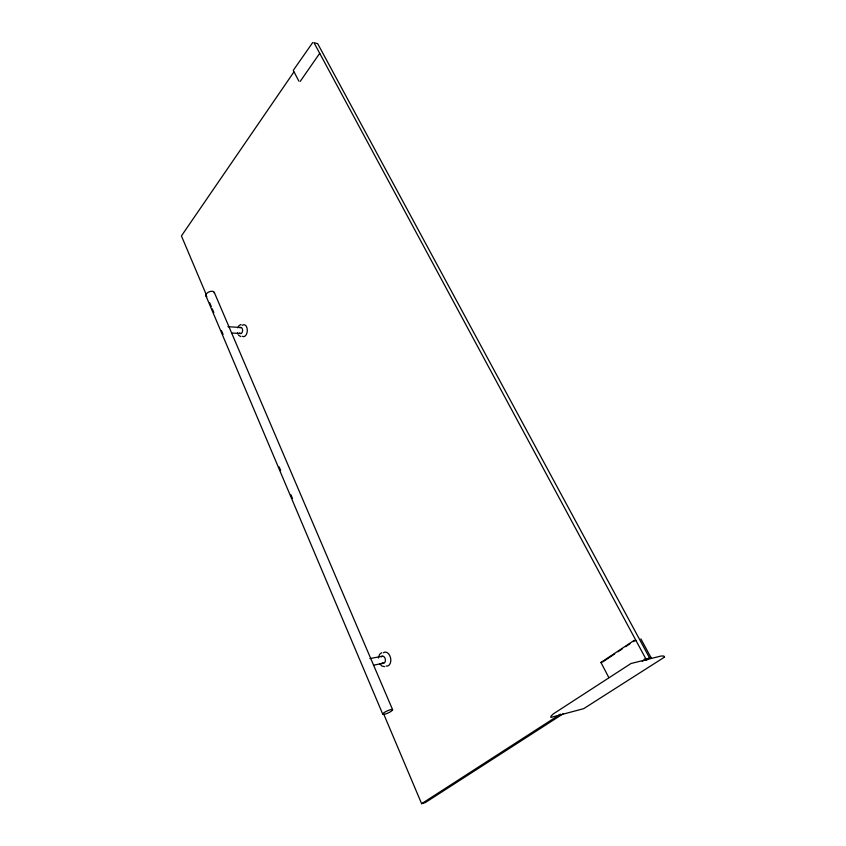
<?xml version="1.0" encoding="UTF-8"?>
<svg xmlns="http://www.w3.org/2000/svg" width="846" height="846" viewBox="0 0 846 846"><rect width="100%" height="100%" fill="white"/><g stroke="black" fill="none" stroke-linecap="round" stroke-linejoin="round"><path stroke-width="1.27" d="M378.437 658.019L379.537 654.413L381.641 652.731M237.8 327.825L239.09 325.53L241.025 324.494M664.501 657.078L663.888 656.02L661.001 656.041L630.979 663.518L553.295 713.908L550.968 716.202L550.862 717.408L583.677 708.662L664.427 657.162M644.324 659.457L644.345 658.939M650.764 657.871L650.786 657.353M312.734 42.522L293.266 70.366L298.871 81.153M293.879 71.995L181.425 235.928L206.107 294.281M601.305 662.228L601.22 662.788M602.616 661.963L614.672 653.937M645.625 659.182L645.71 658.6M649.337 658.273L649.432 657.691M600.977 662.439L634.246 640.327M617.95 651.758L622.307 648.861M625.575 646.693L629.942 643.795M633.21 641.628L635.885 640.369M383.566 713.728L421.625 803.7L560.422 714.151M642.304 661.329L645.921 658.992L649.643 658.082L317.705 43.706L313.982 42.681L645.921 658.992M563.066 713.844L425.422 802.494L421.625 803.7M646.027 660.409L649.643 658.082M373.668 665.168L383.64 663.19M369.945 658.579L382.403 656.189M384.518 666.659L381.927 666.066L379.791 663.772M231.529 333.007L240.624 333.525M227.944 326.704L240.941 327.497M240.708 336.549L238.583 335.259M300.235 81.353L319.714 53.319M640.877 638.889L651.05 657.691M600.956 662.471L608.824 677.604M214.26 292.346L392.597 709.678A5.414 1.121 -24.3 0 1 385.353 714.013A5.414 1.121 -24.3 0 1 385.046 712.015A5.414 1.121 -24.3 0 1 392.629 709.762M209.713 302.794L211.257 306.442M212.283 308.875L213.827 312.523M221.536 330.754L223.08 334.403M279.148 466.929L280.692 470.577M290.982 494.889L292.526 498.537M205.895 295.751L382.762 714.193M237.969 334.17L237.546 332.827M206.858 296.724A4.516 2.506 -22 0 1 208.793 291.986A4.516 2.506 -22 0 1 214.387 293.224M383.333 652.795A7.106 4.664 79.5 0 1 390.619 658.029A7.106 4.664 79.5 0 1 386.062 666.045M381.335 656.845A3.553 2.327 79.6 0 1 384.444 657.215A3.553 2.327 79.6 0 1 385.12 661.815A3.553 2.327 79.6 0 1 382.212 662.778M240.021 327.846A3.014 1.787 -87.2 0 1 242.284 328.713A3.014 1.787 -87.2 0 1 241.977 332.658A3.014 1.787 -87.2 0 1 239.63 332.912M242.199 325.372A6.028 3.585 -87.2 0 1 247.318 330.363A6.028 3.585 -87.2 0 1 242.199 336.253"/></g></svg>
